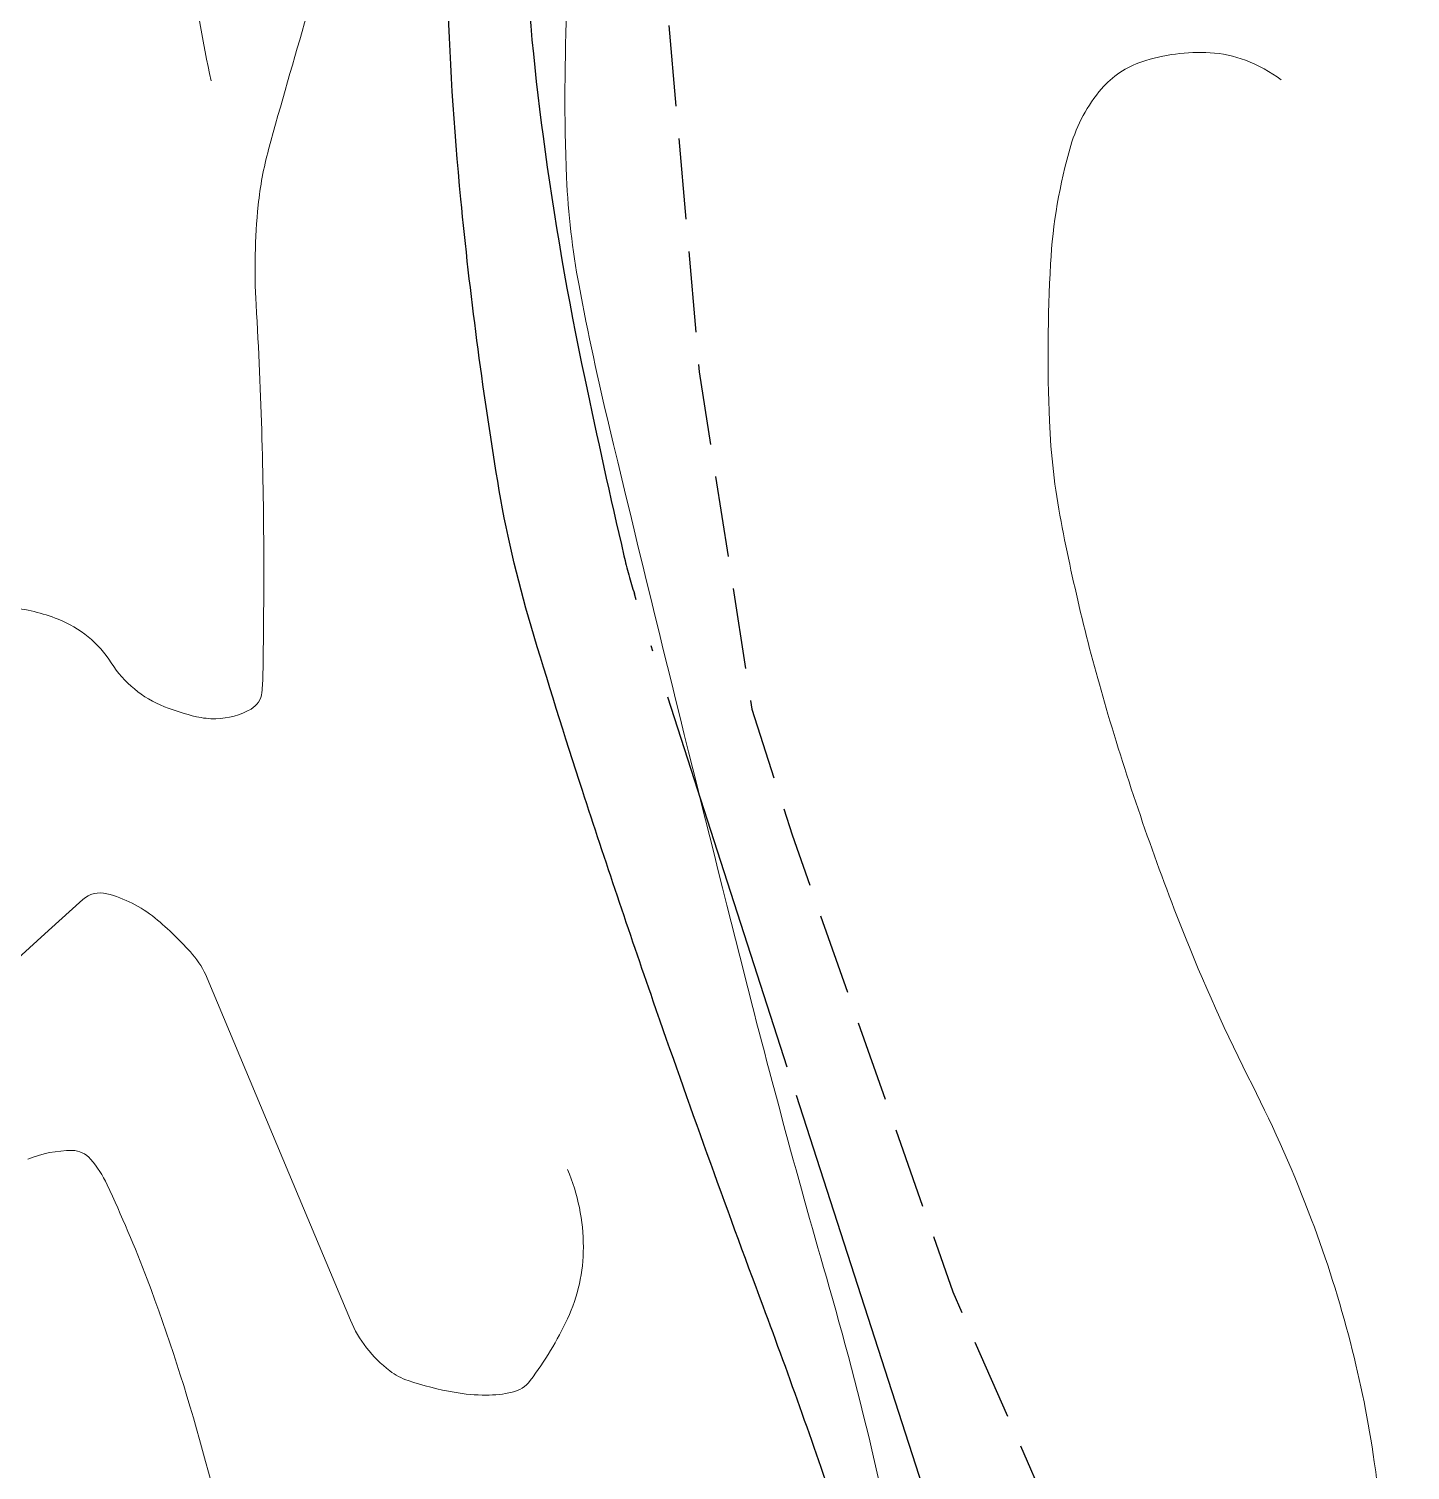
# Model space of a CAD drawing. Header units: millimetres. Extents: x -994 to -400, y 519 to 1360.
# Drawn here: x -644.23 to -618.64, y 829.7 to 856.4 of the extents above; entities that cross this region are included whole.
import ezdxf

# ---------------------------------------------------------------- set-up
doc = ezdxf.new("R2010")
doc.units = ezdxf.units.MM
for name, pattern in [('ACAD_ISO02W100', [15, 12, -3]), ('ACAD_ISO04W100', [30, 24, -3, 0, -3]), ('DASHED', [7, 5, -2, 0])]:
    doc.linetypes.add(name, pattern=pattern)
doc.layers.add('Кривульки', color=1, linetype='Continuous')
doc.layers.add('Пунктир', color=210, linetype='ACAD_ISO02W100')
doc.layers.add('Кривульки Товсты', color=70, linetype='Continuous', lineweight=30)

msp = doc.modelspace()

# ---------------------------------------------------------------- linework, layer by layer
at = {"layer": 'Кривульки', "lineweight": 20}
for points in [[(-641.311, 859.766, 0.058372), (-640.854, 855.44)], [(-638.323, 859.155, 0.008536), (-639.791, 854.167, 0.042392), (-639.983, 853.135, 0.039376), (-640.022, 851.292, -0.014599), (-639.88, 846.326, -0.003947), (-639.896, 844.452, -0.021381), (-639.916, 844.107, -0.242144), (-640.116, 843.8, -0.125481), (-640.769, 843.62, -0.062304), (-641.13, 843.658, -0.036363), (-641.722, 843.843, -0.158488), (-642.707, 844.655, 0.158853), (-643.691, 845.464, 0.068968), (-644.594, 845.682, 0.119247)], [(-634.257, 856.936, 0.022294), (-634.268, 853.648, 0.036408), (-634.038, 851.646, 0.012182), (-633.474, 849.015, 0.003147), (-630.98, 838.907, 0.008274), (-629.403, 833.09, -0.014015), (-628.512, 829.644, -0.056363), (-628.358, 828.288, -0.022466), (-628.512, 824.876, -0.058212), (-628.981, 822.631, -0.091269), (-629.692, 821.345, -0.163007), (-630.631, 820.754, -0.079032), (-632.865, 820.575, -0.085714), (-635.796, 821.319, -0.118862), (-637.535, 822.658, -0.037867), (-638.979, 824.757, -0.04126), (-639.984, 826.869, -0.024569), (-641.016, 830.064, 0.024722), (-642.043, 833.238, 0.019408), (-642.785, 834.987, 0.065646), (-643.089, 835.461, 0.220647), (-643.432, 835.621, 0.096411), (-644.25, 835.461, 0.234369)], [(-619.159, 826.87, 0.047093), (-619.3, 829.851, 0.028069), (-619.743, 832.063, 0.02655), (-620.463, 834.337, 0.027551), (-621.56, 836.828, -0.023622), (-622.863, 839.723, -0.021722), (-624.237, 843.706, -0.024928), (-625.105, 847.273, -0.037107), (-625.321, 849.138, -0.023932), (-625.3, 852.047, -0.057161), (-624.925, 854.238, -0.106936), (-624.355, 855.291, -0.135872), (-623.608, 855.792, -0.095098), (-622.345, 855.959, -0.076338), (-621.687, 855.819, -0.067848), (-621.024, 855.458)], [(-645.21, 838.48), (-643.867, 839.695), (-643.234, 840.268, -0.251605), (-642.79, 840.378, -0.109279), (-641.895, 839.926, -0.042431), (-641.201, 839.253, -0.079896), (-640.929, 838.815), (-639.225, 834.744), (-638.275, 832.475, 0.066183), (-637.977, 831.966, 0.064233), (-637.546, 831.538, 0.083183), (-637.205, 831.358, 0.036162), (-636.35, 831.14, 0.044222), (-635.762, 831.088, 0.053954), (-635.28, 831.14, 0.179029), (-634.941, 831.358, 0.052506), (-634.252, 832.502, 0.109623), (-633.958, 833.827, 0.100964), (-634.252, 835.268)]]:
    msp.add_lwpolyline(points, format="xyb", dxfattribs=at)
at = {"layer": 'Кривульки Товсты', "linetype": 'ACAD_ISO04W100', "lineweight": 30, "ltscale": 0.3}
msp.add_lwpolyline([(-631.724, 802.58, 0.056716), (-630.622, 803.167, 0.046136), (-629.444, 804.149, 0.037678), (-628.431, 805.332, 0.029391), (-627.346, 807.008, 0.017376), (-626.131, 809.338, 0.030698), (-625.573, 810.718, 0.011512), (-625.302, 811.594, 0.019985), (-625.178, 812.107, 0.030108), (-625.033, 813.158, 0.014796), (-624.931, 815.314, 0.013636), (-624.952, 817.49, 0.01582), (-625.081, 819.362, 0.020714), (-625.484, 822.185, 0.031318), (-625.943, 824.016, 0.000555), (-626.822, 826.767, 0.000505), (-627.795, 829.788), (-630.179, 837.166), (-633.011, 845.931, -0.021372), (-633.207, 846.641, -0.004679), (-633.933, 849.924, -0.018931), (-634.704, 854.404, -0.020856), (-635.079, 858.513, -0.020137)], format="xyb", dxfattribs=at)
at = {"layer": 'Кривульки Товсты', "lineweight": 30, "ltscale": 0.3}
msp.add_lwpolyline([(-643.675, 802.748, -0.003249), (-639.851, 804.488, -0.00547), (-637.563, 805.482, -0.034726), (-635.895, 806.052, 0.033362), (-634.159, 806.641, 0.073844), (-632.793, 807.46, 0.039349), (-630.65, 809.526, 0.0437), (-629.122, 811.587, 0.041079), (-627.889, 814.022, 0.044828), (-626.991, 816.959, 0.072004), (-626.869, 818.873, 0.025066), (-627.214, 821.5, 0.024497), (-627.831, 824.139, 0.003075), (-628.822, 827.525, 0.008508), (-629.208, 828.741, 0.008102), (-630.627, 832.738, -0.005723), (-632.662, 838.387, -0.004831), (-633.975, 842.288, -0.006225), (-634.927, 845.337, -0.0318), (-635.545, 848.02, -0.016596), (-636.228, 853.247, -0.016938), (-636.478, 857.236, -0.017519)], format="xyb", dxfattribs=at)
at = {"layer": 'Пунктир', "linetype": 'DASHED', "lineweight": 30, "ltscale": 0.3, "flags": 128}
msp.add_lwpolyline([(-410.484, 1124.644), (-423.417, 1131.777), (-429.529, 1136.275), (-434.612, 1138.717), (-441.432, 1142.444), (-447.48, 1145.399), (-453.558, 1146.517), (-462.179, 1146.003), (-467.777, 1143.175), (-472.152, 1136.942), (-476.595, 1131.005), (-480.391, 1125.157), (-482.322, 1120.595), (-483.61, 1114.267), (-482.838, 1107.327), (-480.264, 1102.315), (-478.137, 1096.939), (-476.528, 1091.927), (-475.242, 1087.365), (-474.855, 1084.023), (-475.891, 1080.605), (-478.633, 1076.86), (-481.375, 1074.161), (-483.242, 1072.936), (-487.718, 1071.969), (-492.396, 1072.291), (-496.913, 1072.412), (-502.599, 1072.05), (-505.925, 1070.916), (-508.385, 1068.459), (-510.891, 1066.024), (-512.545, 1061.594), (-512.262, 1055.875), (-510.728, 1048.682), (-508.469, 1042.198), (-505.078, 1035.042), (-501.408, 1032.585), (-498.827, 1031.86), (-495.48, 1032.021), (-492.697, 1033.229), (-490.721, 1036.411), (-489.794, 1042.13), (-489.75, 1046.824), (-489.225, 1049.764), (-488.177, 1052.745), (-486.04, 1054.517), (-482.33, 1055.403), (-479.224, 1055.282), (-473.284, 1052.907), (-470.38, 1050.208), (-466.832, 1046.1), (-463.116, 1041.098), (-460.454, 1035.5), (-457.989, 1027.424), (-454.918, 1017.047), (-453.64, 1007.056), (-452.479, 1001.838), (-453.189, 995.975), (-456.87, 989.881), (-463.385, 987.24), (-468.739, 985.114), (-487.059, 983.825), (-499.121, 982.537), (-517.738, 981.25), (-529.736, 980.026), (-542.895, 979.832), (-553.167, 980.82), (-559.474, 980.214), (-564.488, 977.953), (-568.176, 975.352), (-571.936, 970.183), (-573.759, 966.931), (-576.508, 958.936), (-578.573, 955.357), (-583.222, 948.856), (-585.852, 943.754), (-586.094, 939.999), (-585.326, 933.317), (-583.949, 928.818), (-582.574, 924.619), (-580.995, 919.07), (-579.782, 914.289), (-579.742, 907.465), (-580.146, 903.023), (-580.873, 897.365), (-581.93, 893.55), (-583.677, 891.399), (-585.872, 890.181), (-591.162, 888.958), (-594.251, 888.674), (-600.712, 888.917), (-604.547, 889.705), (-607.586, 891.796), (-609.68, 893.454), (-611.245, 894.245), (-614.079, 894.678), (-616.965, 894.831), (-619.825, 894.092), (-622.974, 892.227), (-623.714, 889.549), (-625.554, 885.788), (-629.292, 877.789), (-632.477, 867.953), (-632.888, 861.039), (-632.606, 859.065), (-631.809, 850.046), (-630.833, 843.799), (-630.089, 841.466), (-627.111, 833), (-624.196, 826.358), (-622.755, 822.184), (-622.18, 818.083), (-620.986, 812.182), (-620.861, 808.652), (-621.651, 805.122)], dxfattribs=at)

doc.saveas('drawing.dxf')
